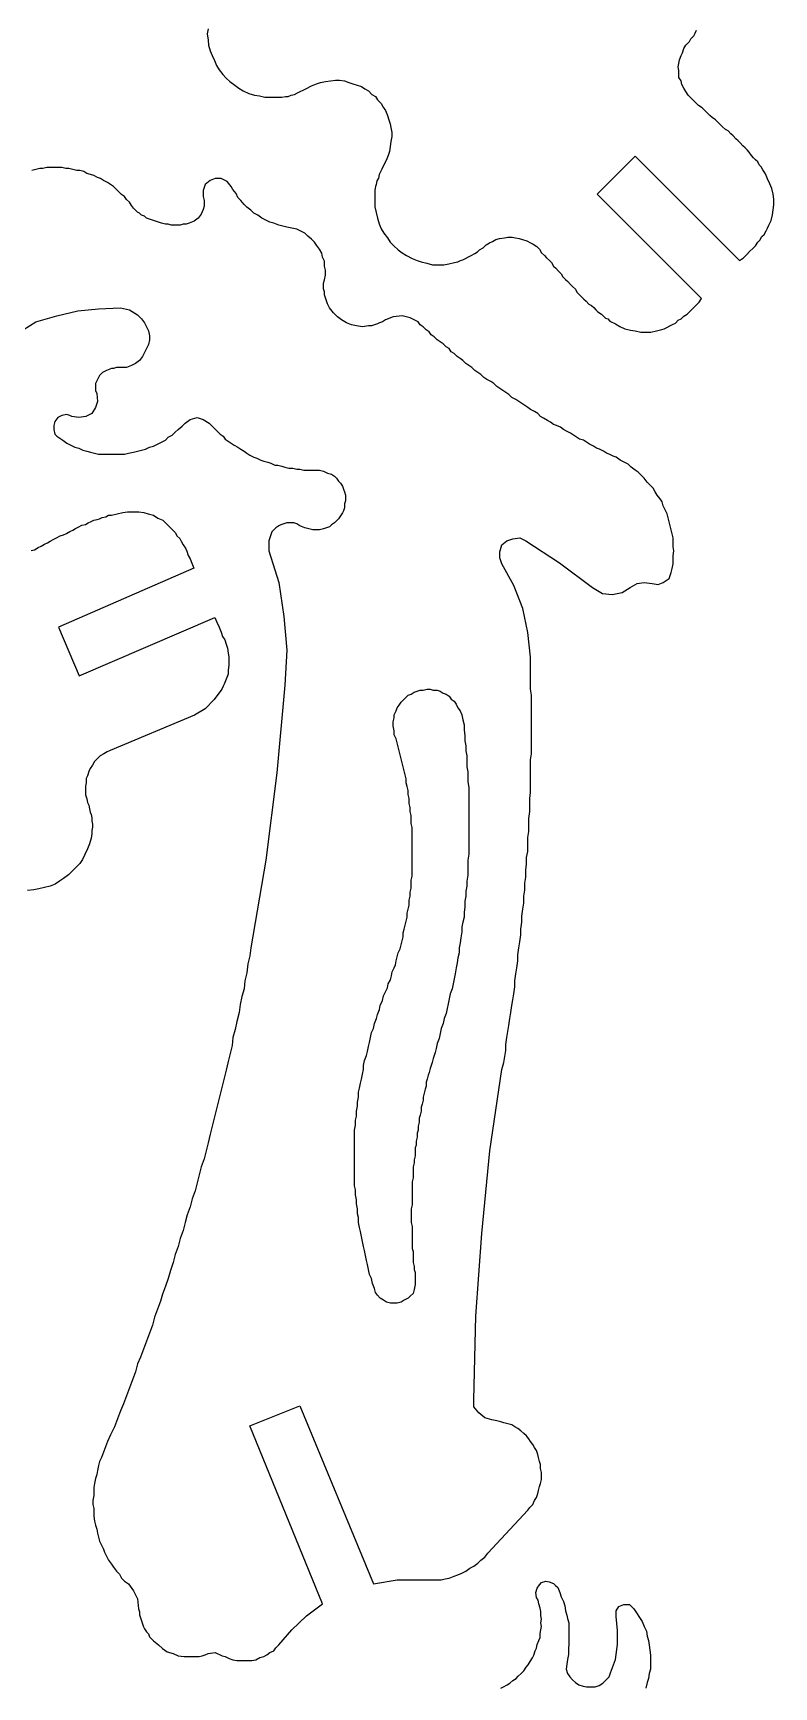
# Model space of a CAD drawing. Extents: x 6 to 899, y 6 to 466.
# Drawn here: x 815.5 to 898.9, y 115.8 to 302 of the extents above; entities that cross this region are included whole.
import ezdxf

# ---------------------------------------------------------------- set-up
doc = ezdxf.new("R2010")
doc.units = 0
doc.header["$MEASUREMENT"] = 0
doc.layers.add('DEFAULT_LAYER', color=1, linetype='Continuous')

msp = doc.modelspace()

# ---------------------------------------------------------------- linework, layer by layer
at = {"layer": 'DEFAULT_LAYER'}
for points in [[(835.17, 302.45), (835.09, 301.89), (835.17, 301.18), (835.24, 300.63), (835.4, 299.99), (835.64, 299.44), (835.88, 298.88), (836.12, 298.33), (836.43, 297.85), (836.83, 297.3), (837.22, 296.9), (837.62, 296.51), (838.18, 296.11), (838.65, 295.79), (839.13, 295.48), (839.76, 295.16), (840.39, 295), (840.95, 294.92), (841.58, 294.76), (842.22, 294.76), (842.85, 294.76), (843.17, 294.76), (843.48, 294.76), (843.88, 294.84), (844.2, 294.84), (844.51, 295), (844.91, 295.08), (845.23, 295.24), (845.54, 295.4), (845.86, 295.56), (846.18, 295.71), (846.81, 296.03), (847.36, 296.27), (847.84, 296.43), (848.39, 296.51), (848.95, 296.59), (849.5, 296.67), (849.98, 296.67), (850.53, 296.59), (851.01, 296.43), (851.48, 296.27), (851.96, 296.11), (852.43, 295.95), (852.83, 295.71), (853.23, 295.48), (853.62, 295.08), (854.02, 294.84), (854.26, 294.45), (854.65, 294.05), (854.89, 293.65), (855.13, 293.26), (855.37, 292.7), (855.52, 292.23), (855.68, 291.75), (855.76, 291.36), (855.84, 290.8), (855.84, 290.33), (855.76, 289.77), (855.68, 289.22), (855.6, 288.66), (855.45, 288.19), (855.21, 287.63), (854.89, 287), (854.73, 286.68), (854.57, 286.37), (854.42, 286.05), (854.34, 285.65), (854.18, 285.34), (854.1, 284.94), (854.02, 284.7), (853.94, 284.31), (853.94, 283.99), (853.94, 283.67), (853.94, 283.04), (853.94, 282.41), (854.1, 281.77), (854.26, 281.14), (854.42, 280.5), (854.65, 279.95), (854.97, 279.47), (855.37, 278.92), (855.68, 278.45), (856.08, 278.05), (856.55, 277.57), (857.03, 277.26), (857.5, 276.94), (858.14, 276.62), (858.69, 276.39), (859.17, 276.23), (859.8, 276.07), (860.44, 275.91), (861.07, 275.91), (861.7, 275.91), (862.26, 275.99), (862.89, 276.15), (863.29, 276.23), (863.6, 276.39), (863.84, 276.46), (864.16, 276.62), (864.48, 276.78), (864.79, 276.94), (865.19, 277.18), (865.51, 277.34), (865.74, 277.57), (866.14, 277.81), (866.46, 278.13), (866.85, 278.37), (867.17, 278.52), (867.57, 278.76), (867.96, 278.84), (868.52, 278.92), (868.91, 279), (869.39, 279), (869.78, 278.92), (870.18, 278.84), (870.58, 278.76), (871.05, 278.6), (871.45, 278.37), (871.76, 278.21), (872.16, 277.97), (872.48, 277.65), (872.71, 277.26), (873.03, 276.94), (873.27, 276.7), (873.59, 276.39), (873.82, 276.15), (874.06, 275.75), (874.3, 275.51), (874.62, 275.2), (874.93, 274.88), (875.09, 274.56), (875.41, 274.25), (875.65, 274.01), (875.96, 273.69), (876.2, 273.45), (876.52, 273.14), (876.68, 272.82), (876.91, 272.58), (877.23, 272.27), (877.47, 272.03), (877.71, 271.79), (878.02, 271.47), (878.34, 271.32), (878.58, 271.08), (878.81, 270.84), (879.05, 270.6), (879.45, 270.36), (879.69, 270.13), (879.92, 269.89), (880.16, 269.81), (880.4, 269.57), (881.03, 269.26), (881.51, 268.94), (882.06, 268.7), (882.7, 268.54), (883.25, 268.46), (883.88, 268.31), (884.36, 268.31), (884.99, 268.31), (885.63, 268.46), (886.26, 268.62), (886.5, 268.7), (886.82, 268.86), (887.13, 269.02), (887.45, 269.18), (887.77, 269.34), (888.08, 269.65), (888.4, 269.81), (888.72, 270.13), (889.11, 270.36), (889.43, 270.68), (889.75, 271), (890.06, 271.32), (890.46, 271.71), (890.7, 272.11), (878.97, 283.83), (883.25, 288.11), (894.97, 276.39), (895.45, 276.7), (895.77, 277.02), (896.16, 277.42), (896.48, 277.73), (896.8, 278.05), (897.03, 278.45), (897.27, 278.68), (897.51, 279.08), (897.75, 279.32), (897.99, 279.71), (898.14, 280.03), (898.3, 280.35), (898.38, 280.58), (898.54, 280.9), (898.7, 281.53), (898.78, 282.09), (898.86, 282.64), (898.86, 283.28), (898.78, 283.83), (898.62, 284.47), (898.38, 285.02), (898.14, 285.57), (897.91, 286.13), (897.59, 286.6), (897.43, 286.92), (897.19, 287.16), (897.03, 287.48), (896.8, 287.71), (896.56, 287.95), (896.32, 288.19), (896.08, 288.58), (895.85, 288.82), (895.61, 289.06), (895.37, 289.3), (895.05, 289.61), (894.82, 289.85), (894.58, 290.09), (894.26, 290.41), (894.02, 290.64), (893.71, 290.96), (893.39, 291.12), (893.07, 291.44), (892.84, 291.67), (892.52, 291.99), (892.28, 292.23), (891.89, 292.47), (891.65, 292.7), (891.33, 293.02), (891.01, 293.34), (890.78, 293.58), (890.38, 293.81), (890.14, 294.05), (889.83, 294.37), (889.51, 294.68), (889.19, 295), (888.95, 295.4), (888.72, 295.79), (888.48, 296.19), (888.4, 296.59), (888.16, 296.98), (888.16, 297.46), (888.16, 297.77), (888.08, 298.17), (888.16, 298.57), (888.24, 298.96), (888.4, 299.44), (888.56, 299.75), (888.72, 300.23), (888.95, 300.63), (889.35, 301.02), (889.51, 301.34), (889.83, 301.66), (889.98, 301.97), (890.14, 302.29)], [(814.35, 268.59), (815.8, 269.48), (818.15, 270.16), (820.51, 270.72), (822.86, 270.94), (825.32, 271.05), (826.33, 270.83), (827.23, 270.27), (827.68, 269.82), (828.01, 269.37), (828.24, 268.92), (828.46, 268.48), (828.57, 267.92), (828.57, 267.47), (828.46, 266.91), (828.24, 266.46), (828.01, 266.01), (827.79, 265.56), (827.45, 265.11), (827.01, 264.78), (826.56, 264.55), (826, 264.33), (825.44, 264.33), (824.88, 264.33), (824.54, 264.22), (824.32, 264.22), (823.76, 263.99), (823.31, 263.77), (822.97, 263.43), (822.75, 262.99), (822.52, 262.54), (822.52, 261.98), (822.52, 261.75), (822.64, 261.42), (822.75, 260.52), (822.52, 259.85), (822.08, 259.18), (821.4, 258.84), (820.62, 258.73), (819.84, 258.84), (819.61, 258.95), (819.28, 259.06), (818.71, 258.95), (818.27, 258.73), (817.93, 258.28), (817.82, 257.83), (817.82, 257.38), (817.93, 256.82), (818.15, 256.6), (818.49, 256.38), (818.83, 256.15), (819.28, 255.82), (819.72, 255.59), (820.17, 255.37), (820.62, 255.26), (821.07, 255.03), (821.52, 254.92), (821.96, 254.81), (822.41, 254.7), (822.86, 254.58), (823.42, 254.58), (823.87, 254.58), (824.32, 254.58), (824.88, 254.58), (825.32, 254.58), (825.77, 254.58), (826.22, 254.7), (826.78, 254.81), (827.23, 254.92), (827.68, 255.03), (828.13, 255.14), (828.57, 255.37), (829.02, 255.48), (829.47, 255.7), (829.92, 255.93), (830.37, 256.15), (830.7, 256.49), (831.15, 256.71), (831.49, 257.05), (831.82, 257.38), (832.27, 257.72), (832.61, 258.06), (833.17, 258.5), (833.95, 258.73), (834.62, 258.5), (835.3, 258.06), (835.63, 257.72), (835.86, 257.5), (836.19, 257.16), (836.53, 256.82), (836.86, 256.6), (837.09, 256.26), (837.42, 256.04), (837.76, 255.82), (838.1, 255.59), (838.54, 255.37), (838.88, 255.14), (839.22, 254.92), (839.55, 254.7), (839.89, 254.47), (840.34, 254.25), (840.67, 254.14), (841.12, 253.91), (841.46, 253.8), (841.91, 253.69), (842.24, 253.58), (842.69, 253.35), (843.03, 253.35), (843.47, 253.24), (843.81, 253.13), (844.26, 253.02), (844.71, 253.02), (845.15, 252.9), (845.49, 252.9), (845.94, 252.79), (846.39, 252.79), (846.83, 252.79), (847.28, 252.79), (847.73, 252.79), (848.18, 252.68), (848.63, 252.46), (849.08, 252.34), (849.41, 252.12), (849.64, 251.89), (849.86, 251.56), (850.08, 251.33), (850.31, 251), (850.42, 250.66), (850.53, 250.33), (850.64, 249.99), (850.64, 249.65), (850.64, 249.32), (850.53, 248.98), (850.53, 248.53), (850.42, 248.2), (850.31, 247.97), (850.08, 247.64), (849.86, 247.3), (849.64, 247.08), (849.41, 246.85), (849.08, 246.63), (848.85, 246.41), (848.52, 246.29), (848.18, 246.18), (847.73, 246.07), (847.39, 246.07), (846.95, 246.07), (846.5, 246.18), (846.05, 246.29), (845.49, 246.52), (845.15, 246.74), (844.82, 246.85), (844.48, 246.85), (844.03, 246.85), (843.7, 246.74), (843.36, 246.63), (843.14, 246.52), (842.8, 246.29), (842.58, 246.07), (842.35, 245.85), (842.24, 245.51), (842.13, 245.17), (842.02, 244.84), (842.02, 244.5), (842.02, 244.16), (842.02, 243.72), (843.14, 240.13), (843.7, 236.32), (844.03, 232.51), (843.81, 228.59), (842.91, 218.73), (841.68, 208.88), (840, 199.02), (839.89, 198.12), (839.66, 197.22), (839.55, 196.22), (839.33, 195.32), (839.22, 194.42), (838.99, 193.53), (838.77, 192.63), (838.66, 191.73), (838.43, 190.73), (838.21, 189.83), (837.98, 188.93), (837.87, 188.04), (837.65, 187.14), (837.42, 186.24), (837.2, 185.24), (836.98, 184.34), (836.75, 183.44), (836.53, 182.55), (836.3, 181.65), (836.08, 180.76), (835.86, 179.86), (835.63, 178.96), (835.41, 178.07), (835.18, 177.06), (834.96, 176.16), (834.74, 175.27), (834.4, 174.37), (834.18, 173.47), (833.95, 172.58), (833.73, 171.68), (833.39, 170.78), (833.17, 169.89), (832.83, 168.99), (832.61, 168.1), (832.38, 167.2), (832.05, 166.3), (831.82, 165.41), (831.49, 164.51), (831.26, 163.61), (830.93, 162.72), (830.7, 161.82), (830.37, 160.93), (830.03, 160.03), (829.81, 159.25), (829.47, 158.35), (829.13, 157.45), (828.91, 156.56), (828.57, 155.66), (828.24, 154.76), (827.9, 153.87), (827.57, 152.97), (827.23, 152.19), (827.01, 151.29), (826.67, 150.39), (826.33, 149.5), (826, 148.6), (825.66, 147.71), (825.32, 146.92), (824.99, 146.03), (824.65, 145.13), (824.2, 144.23), (823.87, 143.45), (823.53, 142.55), (823.2, 141.66), (822.97, 141.21), (822.86, 140.76), (822.75, 140.2), (822.64, 139.75), (822.52, 139.3), (822.41, 138.74), (822.3, 138.3), (822.3, 137.85), (822.3, 137.4), (822.19, 136.84), (822.19, 136.39), (822.3, 135.94), (822.3, 135.49), (822.3, 135.05), (822.41, 134.49), (822.52, 134.04), (822.64, 133.59), (822.75, 133.14), (822.86, 132.69), (822.97, 132.25), (823.2, 131.8), (823.42, 131.35), (823.53, 131.01), (823.76, 130.57), (823.98, 130.12), (824.32, 129.67), (824.54, 129.33), (824.88, 128.88), (825.21, 128.55), (825.44, 128.1), (825.77, 127.76), (826.22, 127.43), (826.78, 126.64), (827.23, 125.75), (827.34, 124.63), (827.45, 124.29), (827.45, 123.96), (827.57, 123.62), (827.68, 123.28), (827.79, 122.95), (827.9, 122.61), (828.01, 122.39), (828.24, 122.05), (828.46, 121.83), (828.57, 121.49), (828.8, 121.27), (829.02, 121.04), (829.58, 120.59), (830.03, 120.15), (830.59, 119.81), (831.26, 119.59), (831.82, 119.36), (832.49, 119.25), (832.83, 119.25), (833.17, 119.25), (833.5, 119.25), (833.84, 119.25), (834.18, 119.25), (834.51, 119.36), (834.85, 119.47), (835.18, 119.59), (835.97, 119.7), (836.75, 119.36), (837.09, 119.25), (837.54, 119.03), (837.98, 118.91), (838.43, 118.8), (838.77, 118.8), (839.22, 118.8), (839.66, 118.8), (840.11, 118.8), (840.56, 118.91), (841.01, 119.14), (841.46, 119.25), (841.79, 119.47), (842.13, 119.7), (842.58, 119.92), (842.8, 120.26), (843.14, 120.59), (844.59, 122.27), (846.27, 123.84), (848.07, 125.19), (839.89, 145.24), (845.49, 147.48), (853.78, 127.43), (856.47, 127.88), (859.27, 127.88), (859.83, 127.88), (860.28, 127.88), (860.84, 127.88), (861.4, 127.88), (861.85, 127.99), (862.3, 128.1), (862.86, 128.32), (863.3, 128.44), (863.75, 128.66), (864.2, 128.88), (864.65, 129.22), (865.1, 129.44), (865.54, 129.78), (865.88, 130.12), (866.33, 130.45), (866.66, 130.9), (866.66, 130.9), (871.15, 135.72), (871.37, 136.05), (871.71, 136.39), (871.93, 136.84), (872.15, 137.18), (872.27, 137.62), (872.38, 137.96), (872.49, 138.41), (872.6, 138.74), (872.71, 139.19), (872.71, 139.64), (872.71, 139.98), (872.6, 140.42), (872.6, 140.87), (872.49, 141.21), (872.38, 141.66), (872.27, 141.99), (872.15, 142.44), (871.93, 142.78), (871.71, 143.11), (871.48, 143.45), (871.26, 143.78), (871.03, 144.12), (870.7, 144.35), (870.36, 144.68), (870.03, 144.91), (869.69, 145.13), (869.35, 145.35), (868.9, 145.47), (868.46, 145.58), (868.12, 145.69), (867.67, 145.8), (867.11, 145.91), (866.33, 146.14), (865.66, 146.7), (865.1, 147.37), (865.1, 148.15), (865.32, 157.56), (865.99, 166.86), (866.89, 176.16), (868.23, 185.35), (868.46, 186.13), (868.57, 186.8), (868.68, 187.48), (868.68, 188.15), (868.79, 188.93), (868.9, 189.61), (869.02, 190.28), (869.13, 191.06), (869.24, 191.73), (869.35, 192.52), (869.47, 193.19), (869.58, 193.86), (869.69, 194.65), (869.69, 195.32), (869.8, 196.1), (869.91, 196.78), (870.03, 197.56), (870.03, 198.23), (870.14, 199.02), (870.25, 199.69), (870.36, 200.47), (870.36, 201.14), (870.47, 201.93), (870.47, 202.6), (870.59, 203.39), (870.7, 204.06), (870.7, 204.84), (870.81, 205.51), (870.81, 206.3), (870.92, 206.97), (870.92, 207.75), (871.03, 208.43), (871.03, 209.21), (871.15, 209.88), (871.15, 210.67), (871.15, 211.45), (871.26, 212.12), (871.26, 212.91), (871.26, 213.58), (871.37, 214.36), (871.37, 215.04), (871.37, 215.82), (871.48, 216.49), (871.48, 217.28), (871.48, 217.95), (871.48, 218.73), (871.48, 219.41), (871.48, 220.19), (871.59, 220.86), (871.59, 221.65), (871.59, 222.32), (871.59, 223.1), (871.59, 223.78), (871.59, 224.56), (871.59, 225.23), (871.59, 226.02), (871.59, 226.69), (871.59, 227.47), (871.48, 228.14), (871.48, 228.82), (871.48, 229.6), (871.48, 230.27), (871.48, 230.95), (871.48, 231.73), (871.15, 234.53), (870.59, 237.22), (869.58, 239.8), (868.23, 242.26), (868.01, 242.93), (868.01, 243.6), (868.23, 244.39), (868.79, 244.84), (869.47, 245.06), (870.25, 245.17), (870.92, 244.84), (874.73, 242.37), (878.43, 239.57), (879.55, 238.9), (880.67, 238.79), (881.79, 239.01), (882.68, 239.57), (883.47, 240.02), (884.25, 240.13), (885.15, 240.02), (885.82, 239.91), (886.38, 240.13), (887.05, 240.58), (887.28, 241.25), (887.39, 241.7), (887.5, 242.26), (887.5, 242.71), (887.5, 243.16), (887.61, 243.72), (887.5, 244.16), (887.5, 244.61), (887.5, 245.17), (887.39, 245.62), (887.28, 246.07), (887.17, 246.52), (887.05, 246.97), (886.94, 247.41), (886.83, 247.86), (886.61, 248.31), (886.38, 248.76), (886.27, 249.21), (886.05, 249.54), (885.71, 249.99), (885.49, 250.33), (885.26, 250.77), (884.93, 251.11), (884.59, 251.45), (884.25, 251.89), (883.92, 252.23), (883.58, 252.57), (883.24, 252.79), (882.8, 253.13), (882.46, 253.46), (882.01, 253.69), (881.56, 253.91), (881.12, 254.25), (880.78, 254.36), (880.33, 254.58), (880, 254.7), (879.66, 254.92), (879.21, 255.14), (878.88, 255.26), (878.54, 255.48), (878.09, 255.7), (877.76, 255.93), (877.42, 256.15), (876.97, 256.26), (876.64, 256.49), (876.3, 256.71), (875.96, 256.94), (875.51, 257.16), (875.18, 257.38), (874.84, 257.61), (874.39, 257.83), (874.06, 257.94), (873.72, 258.17), (873.39, 258.39), (872.94, 258.62), (872.6, 258.84), (872.27, 259.18), (871.93, 259.4), (871.48, 259.63), (871.15, 259.85), (870.81, 260.07), (870.47, 260.3), (870.14, 260.52), (869.8, 260.75), (869.35, 260.97), (869.02, 261.31), (868.68, 261.53), (868.34, 261.75), (868.01, 261.98), (867.67, 262.2), (867.34, 262.54), (867, 262.76), (866.55, 262.99), (866.22, 263.21), (865.88, 263.55), (865.54, 263.77), (865.21, 263.99), (864.87, 264.33), (864.54, 264.55), (864.2, 264.78), (863.86, 265.11), (863.53, 265.34), (863.19, 265.56), (862.86, 265.9), (862.52, 266.12), (862.3, 266.46), (861.96, 266.68), (861.62, 267.02), (861.29, 267.24), (860.95, 267.47), (860.61, 267.8), (860.28, 268.03), (860.05, 268.36), (859.72, 268.59), (859.38, 268.92), (859.05, 269.15), (858.82, 269.48), (857.93, 269.93), (857.03, 270.16), (856.02, 270.04), (855.13, 269.71), (854.79, 269.48), (854.45, 269.37), (854.23, 269.26), (853.89, 269.15), (853.56, 269.04), (853.22, 269.04), (852.55, 268.92), (851.88, 269.04), (851.32, 269.15), (850.76, 269.37), (850.2, 269.71), (849.75, 270.04), (849.3, 270.49), (848.85, 271.05), (848.63, 271.5), (848.4, 272.17), (848.29, 272.51), (848.29, 272.84), (848.18, 273.18), (848.18, 273.52), (848.18, 273.85), (848.29, 274.19), (848.4, 274.75), (848.4, 275.31), (848.29, 275.76), (848.29, 276.32), (848.07, 276.77), (847.96, 277.21), (847.73, 277.66), (847.39, 278.11), (847.17, 278.45), (846.83, 278.78), (846.39, 279.12), (846.05, 279.45), (845.6, 279.68), (845.15, 279.9), (844.59, 280.01), (844.03, 280.13), (843.59, 280.24), (843.14, 280.35), (842.58, 280.57), (842.13, 280.69), (841.68, 280.91), (841.23, 281.14), (840.79, 281.47), (840.34, 281.7), (840, 282.03), (839.55, 282.37), (839.22, 282.7), (838.88, 283.15), (838.54, 283.49), (838.32, 283.94), (837.98, 284.38), (837.76, 284.72), (837.31, 285.28), (836.64, 285.62), (835.97, 285.62), (835.41, 285.39), (834.85, 284.94), (834.62, 284.27), (834.62, 283.6), (834.74, 283.15), (834.74, 282.82), (834.74, 282.48), (834.62, 282.14), (834.4, 281.58), (834.06, 281.14), (833.62, 280.8), (833.05, 280.57), (832.72, 280.46), (832.38, 280.46), (832.05, 280.35), (831.71, 280.35), (831.37, 280.35), (831.04, 280.35), (830.7, 280.46), (830.37, 280.46), (829.92, 280.57), (829.58, 280.69), (829.25, 280.8), (828.91, 280.91), (828.57, 281.02), (828.24, 281.14), (828.01, 281.36), (827.68, 281.47), (827.45, 281.7), (827.23, 281.81), (826.78, 282.26), (826.56, 282.59), (826.33, 282.93), (826, 283.26), (825.77, 283.6), (825.44, 283.82), (825.1, 284.16), (824.88, 284.38), (824.54, 284.72), (824.2, 284.94), (823.87, 285.17), (823.42, 285.39), (823.08, 285.62), (822.75, 285.73), (822.3, 285.95), (821.96, 286.06), (821.52, 286.18), (821.18, 286.4), (820.73, 286.51), (820.4, 286.51), (819.95, 286.62), (819.5, 286.74), (819.16, 286.74), (818.71, 286.85), (818.27, 286.85), (817.93, 286.85), (817.48, 286.85), (817.03, 286.85), (816.59, 286.74), (816.25, 286.74), (815.8, 286.62), (815.35, 286.51)], [(815.27, 243.75), (815.66, 243.83), (816.06, 244.07), (816.38, 244.22), (816.77, 244.46), (817.09, 244.62), (817.41, 244.78), (817.8, 245.02), (818.12, 245.18), (818.52, 245.41), (818.91, 245.49), (819.23, 245.65), (819.62, 245.89), (819.94, 246.05), (820.26, 246.21), (820.57, 246.36), (820.97, 246.6), (821.37, 246.68), (821.68, 246.84), (822, 247), (822.32, 247.16), (822.71, 247.23), (822.95, 247.31), (823.27, 247.47), (823.66, 247.55), (823.98, 247.71), (824.3, 247.71), (824.93, 247.87), (825.57, 248.03), (826.12, 248.11), (826.75, 248.11), (827.39, 248.11), (827.94, 248.03), (828.42, 247.87), (829.05, 247.71), (829.53, 247.39), (830.08, 247.16), (830.56, 246.68), (830.79, 246.44), (831.03, 246.21), (831.27, 245.97), (831.51, 245.73), (831.67, 245.41), (831.98, 245.1), (832.14, 244.78), (832.38, 244.38), (832.62, 243.99), (832.77, 243.67), (832.93, 243.19), (833.17, 242.8), (833.33, 242.32), (833.57, 241.77), (818.36, 235.11), (820.65, 229.65), (835.94, 236.22), (836.18, 235.67), (836.42, 235.11), (836.66, 234.56), (836.81, 234.08), (837.05, 233.69), (837.21, 233.21), (837.37, 232.74), (837.45, 232.18), (837.53, 231.79), (837.53, 231.31), (837.53, 230.84), (837.45, 230.28), (837.45, 229.81), (837.21, 229.25), (836.97, 228.7), (836.89, 228.46), (836.74, 228.14), (835.86, 226.96), (834.83, 225.93), (833.65, 225.21), (824.14, 221.25), (823.82, 221.09), (823.43, 220.86), (823.03, 220.62), (822.71, 220.3), (822.4, 219.98), (822.16, 219.59), (821.92, 219.19), (821.76, 218.87), (821.6, 218.4), (821.45, 218.08), (821.45, 217.61), (821.37, 217.21), (821.37, 216.74), (821.37, 216.26), (821.53, 215.79), (821.6, 215.39), (821.76, 215.07), (821.84, 214.68), (821.92, 214.28), (822, 214.04), (822.08, 213.65), (822.08, 213.33), (822.16, 212.93), (822.16, 212.62), (822.08, 212.22), (822.08, 211.9), (822, 211.35), (821.84, 210.72), (821.6, 210.16), (821.29, 209.53), (821.05, 208.97), (820.73, 208.5), (820.26, 208.02), (819.86, 207.63), (819.47, 207.23), (818.91, 206.83), (818.44, 206.52), (817.96, 206.2), (817.41, 205.96), (816.77, 205.8), (816.14, 205.65), (815.58, 205.57), (814.87, 205.49)], [(868.11, 115.69), (868.43, 115.85), (868.82, 116.09), (869.14, 116.25), (869.46, 116.56), (869.85, 116.8), (870.09, 117.04), (870.41, 117.36), (870.72, 117.67), (870.96, 118.07), (871.2, 118.31), (871.44, 118.7), (871.67, 119.1), (871.83, 119.42), (871.99, 119.89), (872.15, 120.21), (872.23, 120.61), (872.39, 121.08), (872.55, 121.4), (872.55, 121.87), (872.63, 122.27), (872.7, 122.66), (872.63, 123.06), (872.7, 123.46), (872.63, 123.85), (872.63, 124.33), (872.55, 124.72), (872.39, 125.2), (872.31, 125.6), (872.15, 125.91), (872.07, 126.47), (872.23, 126.94), (872.47, 127.34), (872.7, 127.58), (873.18, 127.73), (873.58, 127.66), (874.05, 127.5), (874.29, 127.26), (874.53, 127.02), (874.76, 126.47), (874.92, 125.99), (875.16, 125.44), (875.32, 124.96), (875.4, 124.41), (875.56, 123.93), (875.64, 123.54), (875.79, 123.06), (875.79, 122.59), (875.79, 122.11), (875.79, 121.63), (875.79, 121.16), (875.79, 120.68), (875.72, 120.13), (875.72, 119.5), (875.64, 118.94), (875.56, 118.39), (875.48, 117.83), (875.64, 117.36), (875.87, 116.96), (876.19, 116.64), (876.51, 116.33), (876.9, 116.09), (877.38, 115.93), (877.77, 115.85), (878.25, 115.85), (878.73, 115.85), (879.2, 116.01), (879.6, 116.25), (879.91, 116.56), (880.31, 116.96), (880.47, 117.44), (881.02, 118.94), (881.26, 120.61), (881.26, 122.19), (881.1, 123.77), (881.1, 124.41), (881.42, 124.88), (881.97, 125.12), (882.61, 125.12), (883.08, 124.65), (884.03, 123.22), (884.27, 122.66), (884.51, 122.11), (884.59, 121.56), (884.75, 121.08), (884.83, 120.53), (884.9, 119.97), (884.98, 119.42), (884.98, 118.94), (884.98, 118.47), (884.98, 117.83), (884.83, 117.36), (884.75, 116.8), (884.59, 116.33), (884.43, 115.69)]]:
    msp.add_lwpolyline(points, dxfattribs=at)
msp.add_lwpolyline([(858.49, 161.71), (858.49, 161.15), (858.37, 160.59), (858.26, 160.14), (857.93, 159.81), (857.7, 159.58), (857.25, 159.36), (856.92, 159.13), (856.47, 159.02), (856.13, 159.02), (855.69, 159.02), (855.24, 159.13), (854.9, 159.36), (854.56, 159.58), (854.23, 159.92), (854, 160.25), (853.89, 160.7), (853.67, 161.26), (853.56, 161.82), (853.33, 162.27), (853.22, 162.83), (853.11, 163.39), (853, 163.84), (852.88, 164.4), (852.77, 164.96), (852.66, 165.41), (852.55, 165.97), (852.44, 166.53), (852.32, 167.09), (852.21, 167.54), (852.1, 168.1), (852.1, 168.66), (851.99, 169.1), (851.99, 169.66), (851.88, 170.22), (851.88, 170.67), (851.76, 171.23), (851.76, 171.79), (851.65, 172.24), (851.65, 172.8), (851.65, 173.36), (851.65, 173.81), (851.65, 174.37), (851.65, 174.93), (851.65, 175.38), (851.65, 175.94), (851.65, 176.5), (851.65, 176.95), (851.65, 177.51), (851.65, 178.07), (851.65, 178.51), (851.76, 179.07), (851.76, 179.63), (851.88, 180.08), (851.88, 180.64), (851.99, 181.2), (851.99, 181.65), (852.1, 182.21), (852.1, 182.77), (852.21, 183.22), (852.32, 183.78), (852.44, 184.23), (852.55, 184.79), (852.66, 185.35), (852.66, 185.8), (852.77, 186.36), (853, 186.92), (853.11, 187.37), (853.22, 187.93), (853.33, 188.37), (853.44, 188.93), (853.56, 189.49), (853.78, 189.94), (853.89, 190.5), (854.12, 191.06), (854.23, 191.51), (854.45, 192.07), (854.56, 192.52), (854.79, 193.08), (854.9, 193.64), (855.13, 194.09), (855.35, 194.54), (855.46, 194.98), (855.69, 195.43), (855.8, 195.88), (855.91, 196.33), (856.13, 196.78), (856.25, 197.11), (856.36, 197.56), (856.47, 198.01), (856.58, 198.46), (856.81, 198.9), (856.92, 199.35), (857.03, 199.8), (857.14, 200.25), (857.14, 200.7), (857.25, 201.14), (857.37, 201.59), (857.48, 202.04), (857.59, 202.49), (857.59, 202.94), (857.7, 203.39), (857.81, 203.83), (857.81, 204.39), (857.93, 204.84), (857.93, 205.29), (858.04, 205.74), (858.04, 206.19), (858.04, 206.63), (858.15, 207.08), (858.15, 207.53), (858.15, 207.98), (858.15, 208.43), (858.15, 208.88), (858.15, 209.32), (858.15, 209.77), (858.15, 210.33), (858.15, 210.78), (858.15, 211.23), (858.15, 211.68), (858.15, 212.12), (858.15, 212.57), (858.04, 213.02), (858.04, 213.47), (858.04, 213.92), (857.93, 214.36), (857.93, 214.81), (857.81, 215.26), (857.81, 215.82), (857.7, 216.27), (857.7, 216.72), (857.59, 217.17), (857.48, 217.61), (857.48, 218.06), (857.37, 218.51), (857.25, 218.96), (857.14, 219.41), (857.03, 219.85), (856.92, 220.3), (856.81, 220.75), (856.69, 221.2), (856.58, 221.65), (856.47, 222.09), (856.36, 222.54), (856.13, 222.99), (856.13, 223.44), (856.02, 224), (856.02, 224.45), (856.13, 224.9), (856.13, 225.23), (856.36, 225.68), (856.47, 226.02), (856.69, 226.35), (856.92, 226.69), (857.14, 226.91), (857.48, 227.25), (857.7, 227.47), (858.04, 227.58), (858.37, 227.81), (858.71, 227.92), (859.05, 228.03), (859.38, 228.03), (859.83, 228.14), (860.17, 228.14), (860.5, 228.03), (860.95, 228.03), (861.29, 227.92), (861.62, 227.7), (861.96, 227.58), (862.3, 227.36), (862.52, 227.02), (862.86, 226.8), (863.08, 226.46), (863.3, 226.02), (863.53, 225.68), (863.75, 225.23), (863.86, 224.67), (863.98, 224.11), (863.98, 223.55), (864.09, 222.88), (864.09, 222.32), (864.2, 221.76), (864.2, 221.2), (864.31, 220.64), (864.31, 219.97), (864.31, 219.41), (864.42, 218.85), (864.42, 218.29), (864.42, 217.73), (864.54, 217.05), (864.54, 216.49), (864.54, 215.93), (864.54, 215.37), (864.54, 214.81), (864.54, 214.14), (864.54, 213.58), (864.54, 213.02), (864.54, 212.46), (864.54, 211.79), (864.54, 211.23), (864.54, 210.67), (864.54, 210.11), (864.54, 209.55), (864.42, 208.88), (864.42, 208.31), (864.42, 207.75), (864.42, 207.19), (864.31, 206.52), (864.31, 205.96), (864.2, 205.4), (864.2, 204.84), (864.09, 204.28), (864.09, 203.61), (863.98, 203.05), (863.98, 202.49), (863.86, 201.93), (863.75, 201.37), (863.75, 200.81), (863.64, 200.14), (863.53, 199.58), (863.42, 199.02), (863.42, 198.46), (863.3, 197.9), (863.19, 197.34), (863.08, 196.78), (862.97, 196.1), (862.86, 195.54), (862.74, 194.98), (862.63, 194.42), (862.41, 193.86), (862.3, 193.3), (862.18, 192.74), (862.07, 192.18), (861.96, 191.62), (861.73, 191.06), (861.62, 190.5), (861.4, 189.94), (861.29, 189.38), (861.17, 188.82), (860.95, 188.26), (860.84, 187.7), (860.73, 187.25), (860.61, 186.92), (860.5, 186.58), (860.39, 186.13), (860.28, 185.8), (860.17, 185.46), (860.05, 185.01), (859.94, 184.68), (859.83, 184.23), (859.72, 183.89), (859.72, 183.44), (859.61, 183.11), (859.49, 182.66), (859.38, 182.21), (859.38, 181.88), (859.27, 181.43), (859.16, 181.09), (859.16, 180.64), (859.05, 180.2), (858.93, 179.86), (858.93, 179.41), (858.82, 178.96), (858.82, 178.51), (858.71, 178.18), (858.71, 177.73), (858.6, 177.28), (858.6, 176.83), (858.49, 176.5), (858.49, 176.05), (858.49, 175.6), (858.37, 175.15), (858.37, 174.82), (858.26, 174.37), (858.26, 173.92), (858.26, 173.47), (858.26, 173.14), (858.15, 172.69), (858.15, 172.24), (858.15, 171.79), (858.15, 171.34), (858.15, 171.01), (858.15, 170.56), (858.15, 170.11), (858.04, 169.66), (858.04, 169.33), (858.04, 168.88), (858.04, 168.43), (858.04, 168.1), (858.15, 167.65), (858.15, 167.2), (858.15, 166.86), (858.15, 166.42), (858.15, 165.97), (858.15, 165.63), (858.15, 165.18), (858.26, 164.85), (858.26, 164.4), (858.26, 163.95), (858.26, 163.61), (858.37, 163.17), (858.37, 162.83), (858.49, 162.49), (858.49, 162.05), (858.49, 161.71)], close=True, dxfattribs=at)

doc.saveas('drawing.dxf')
